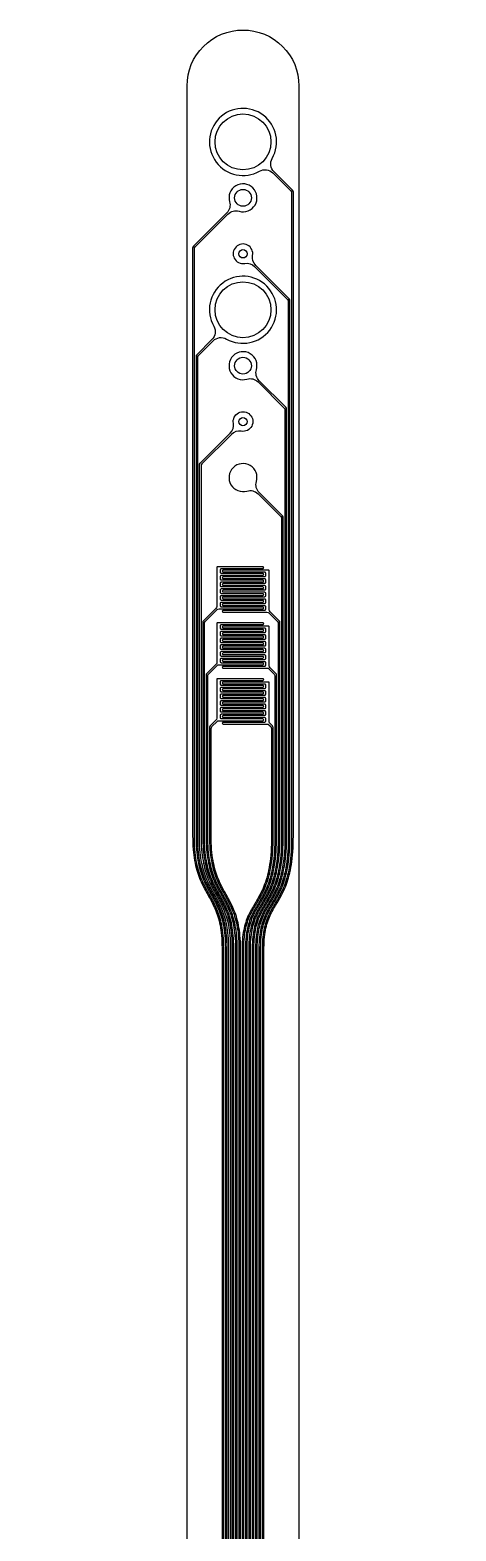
# Model space of a CAD drawing. Header units: millimetres. Extents: x 0 to 9.6, y 0 to 26.9.
# Drawn here: x 4.398 to 5.159, y 24.167 to 26.85 of the extents above; entities that cross this region are included whole.
import ezdxf

# ---------------------------------------------------------------- set-up
doc = ezdxf.new("R2010")
doc.units = ezdxf.units.MM
doc.header["$MEASUREMENT"] = 0
doc.layers.add('Insulation', color=112, linetype='Continuous')
doc.layers.add('Metal', color=52, linetype='Continuous')

msp = doc.modelspace()

# ---------------------------------------------------------------- linework, layer by layer
at = {"layer": 'Insulation'}
msp.add_lwpolyline([(4.398, 4.35), (4.398, 21.0887, -0.128513), (4.5259, 21.5779), (4.5506, 21.6221, 0.128513), (4.6785, 22.1113), (4.6785, 26.75, -0.414214), (4.7785, 26.85, -0.414214), (4.8785, 26.75), (4.8785, 22.1113, 0.128513), (5.0064, 21.6221), (5.0311, 21.5779, -0.128513), (5.159, 21.0887), (5.159, 4.35, 0.414214)], format="xyb", dxfattribs=at)
for centre, radius in [((4.7785, 26.65), 0.05), ((4.7785, 26.55), 0.015), ((4.7785, 26.45), 0.0075), ((4.7785, 26.35), 0.05), ((4.7785, 26.25), 0.015), ((4.7785, 26.15), 0.0075)]:
    msp.add_circle(centre, radius, dxfattribs=at)
at = {"layer": 'Metal'}
for points in [[(4.816, 21.85), (4.816, 25.2095, -0.002886), (4.816, 25.2095), (4.8161, 25.2147), (4.8162, 25.2196), (4.8165, 25.2243), (4.8169, 25.2288), (4.8174, 25.2331), (4.818, 25.2371), (4.8187, 25.241), (4.8195, 25.2448), (4.8203, 25.2483), (4.8213, 25.2517), (4.8223, 25.255), (4.8234, 25.2581), (4.8245, 25.2612), (4.8257, 25.2641), (4.827, 25.267), (4.8283, 25.2697), (4.8296, 25.2724), (4.831, 25.2751), (4.8324, 25.2777), (4.8339, 25.2802), (4.8354, 25.2828), (4.8369, 25.2853), (4.8384, 25.2879), (4.8399, 25.2905), (4.8415, 25.2931), (4.843, 25.2957), (4.8446, 25.2984), (4.8461, 25.3011), (4.8476, 25.304), (4.8491, 25.3069), (4.8506, 25.3099), (4.8521, 25.313), (4.8535, 25.3163), (4.8549, 25.3197), (4.8562, 25.3232), (4.8575, 25.3269), (4.8588, 25.3308), (4.86, 25.3348), (4.8611, 25.3391), (4.8622, 25.3435), (4.8632, 25.3482), (4.8642, 25.3531), (4.865, 25.3582), (4.8658, 25.3636), (4.8665, 25.3693), (4.8671, 25.3752), (4.8676, 25.3815), (4.868, 25.388), (4.8683, 25.3948), (4.8684, 25.402, 0.004151), (4.8684, 25.402), (4.8685, 25.4095), (4.8685, 26.5601, 0.198912), (4.867, 26.5636), (4.834, 26.5966, -0.336586), (4.8308, 26.6205, 7.304967), (4.808, 26.5977, -0.336586), (4.8319, 26.5945), (4.864, 26.5623, -0.198912), (4.8655, 26.5588), (4.8655, 25.4095), (4.8654, 25.402, -0.004151), (4.8654, 25.402), (4.8653, 25.3948), (4.865, 25.388), (4.8646, 25.3815), (4.8641, 25.3752), (4.8635, 25.3693), (4.8628, 25.3636), (4.862, 25.3582), (4.8612, 25.3531), (4.8602, 25.3482), (4.8592, 25.3435), (4.8581, 25.3391), (4.857, 25.3348), (4.8558, 25.3308), (4.8545, 25.3269), (4.8532, 25.3232), (4.8519, 25.3197), (4.8505, 25.3163), (4.8491, 25.313), (4.8476, 25.3099), (4.8461, 25.3069), (4.8446, 25.304), (4.8431, 25.3011), (4.8416, 25.2984), (4.84, 25.2957), (4.8385, 25.2931), (4.8369, 25.2905), (4.8354, 25.2879), (4.8339, 25.2853), (4.8324, 25.2828), (4.8309, 25.2802), (4.8294, 25.2777), (4.828, 25.2751), (4.8266, 25.2724), (4.8253, 25.2697), (4.824, 25.267), (4.8227, 25.2641), (4.8215, 25.2612), (4.8204, 25.2581), (4.8193, 25.255), (4.8183, 25.2517), (4.8173, 25.2483), (4.8165, 25.2448), (4.8157, 25.241), (4.815, 25.2371), (4.8144, 25.2331), (4.8139, 25.2288), (4.8135, 25.2243), (4.8132, 25.2196), (4.8131, 25.2147), (4.813, 25.2095, 0.002886), (4.813, 25.2095), (4.813, 21.85, 0.003996)], [(4.744, 21.85), (4.744, 25.2095, 0.002558), (4.744, 25.2095), (4.7439, 25.2153), (4.7438, 25.2209), (4.7435, 25.2263), (4.7431, 25.2314), (4.7426, 25.2363), (4.742, 25.241), (4.7413, 25.2455), (4.7405, 25.2498), (4.7397, 25.2539), (4.7387, 25.2578), (4.7377, 25.2616), (4.7366, 25.2653), (4.7355, 25.2688), (4.7343, 25.2722), (4.733, 25.2755), (4.7317, 25.2787), (4.7304, 25.2818), (4.729, 25.2848), (4.7276, 25.2877), (4.7261, 25.2906), (4.7246, 25.2934), (4.7231, 25.2962), (4.7216, 25.299), (4.7201, 25.3017), (4.7185, 25.3045), (4.717, 25.3072), (4.7154, 25.31), (4.7139, 25.3128), (4.7124, 25.3156), (4.7109, 25.3185), (4.7094, 25.3215), (4.7079, 25.3245), (4.7065, 25.3276), (4.7051, 25.3308), (4.7038, 25.3341), (4.7025, 25.3375), (4.7012, 25.341), (4.7, 25.3447), (4.6989, 25.3485), (4.6978, 25.3524), (4.6968, 25.3566), (4.6958, 25.3609), (4.695, 25.3654), (4.6942, 25.3701), (4.6935, 25.375), (4.6929, 25.3801), (4.6924, 25.3855), (4.692, 25.3911), (4.6917, 25.397), (4.6916, 25.4031), (4.6915, 25.4095, -0.002334), (4.6915, 25.4095), (4.6915, 26.4588, -0.198912), (4.693, 26.4623), (4.7516, 26.521, -0.274787), (4.7714, 26.526, 3.931704), (4.7545, 26.5429, -0.274787), (4.7495, 26.5231), (4.69, 26.4636, 0.198912), (4.6885, 26.4601), (4.6885, 25.4095, 0.002334), (4.6885, 25.4095), (4.6886, 25.4031), (4.6887, 25.397), (4.689, 25.3911), (4.6894, 25.3855), (4.6899, 25.3801), (4.6905, 25.375), (4.6912, 25.3701), (4.692, 25.3654), (4.6928, 25.3609), (4.6938, 25.3566), (4.6948, 25.3524), (4.6959, 25.3485), (4.697, 25.3447), (4.6982, 25.341), (4.6995, 25.3375), (4.7008, 25.3341), (4.7021, 25.3308), (4.7035, 25.3276), (4.7049, 25.3245), (4.7064, 25.3215), (4.7079, 25.3185), (4.7094, 25.3156), (4.7109, 25.3128), (4.7124, 25.31), (4.714, 25.3072), (4.7155, 25.3045), (4.7171, 25.3017), (4.7186, 25.299), (4.7201, 25.2962), (4.7216, 25.2934), (4.7231, 25.2906), (4.7246, 25.2877), (4.726, 25.2848), (4.7274, 25.2818), (4.7287, 25.2787), (4.73, 25.2755), (4.7313, 25.2722), (4.7325, 25.2688), (4.7336, 25.2653), (4.7347, 25.2616), (4.7357, 25.2578), (4.7367, 25.2539), (4.7375, 25.2498), (4.7383, 25.2455), (4.739, 25.241), (4.7396, 25.2363), (4.7401, 25.2314), (4.7405, 25.2263), (4.7408, 25.2209), (4.7409, 25.2153), (4.741, 25.2095, -0.002558), (4.741, 25.2095), (4.741, 21.85, -0.004287)], [(4.81, 21.85), (4.81, 25.2095, -0.002886), (4.81, 25.2095), (4.8101, 25.2147), (4.8102, 25.2196), (4.8105, 25.2243), (4.8109, 25.2288), (4.8114, 25.2331), (4.812, 25.2371), (4.8127, 25.241), (4.8135, 25.2448), (4.8143, 25.2483), (4.8153, 25.2517), (4.8163, 25.255), (4.8174, 25.2581), (4.8185, 25.2612), (4.8197, 25.2641), (4.821, 25.267), (4.8223, 25.2697), (4.8236, 25.2724), (4.825, 25.2751), (4.8264, 25.2777), (4.8279, 25.2802), (4.8294, 25.2828), (4.8309, 25.2853), (4.8324, 25.2879), (4.8339, 25.2905), (4.8355, 25.2931), (4.837, 25.2957), (4.8386, 25.2984), (4.8401, 25.3011), (4.8416, 25.304), (4.8431, 25.3069), (4.8446, 25.3099), (4.8461, 25.313), (4.8475, 25.3163), (4.8489, 25.3197), (4.8502, 25.3232), (4.8515, 25.3269), (4.8528, 25.3308), (4.854, 25.3348), (4.8551, 25.3391), (4.8562, 25.3435), (4.8572, 25.3482), (4.8582, 25.3531), (4.859, 25.3582), (4.8598, 25.3636), (4.8605, 25.3693), (4.8611, 25.3752), (4.8616, 25.3815), (4.862, 25.388), (4.8623, 25.3948), (4.8624, 25.402, 0.004151), (4.8624, 25.402), (4.8625, 25.4095), (4.8625, 26.3661, 0.198912), (4.861, 26.3696), (4.8013, 26.4293, -0.244777), (4.7957, 26.447, 3.173236), (4.7815, 26.4328, -0.244777), (4.7992, 26.4272), (4.858, 26.3683, -0.198912), (4.8595, 26.3648), (4.8595, 25.4095), (4.8594, 25.402, -0.004151), (4.8594, 25.402), (4.8593, 25.3948), (4.859, 25.388), (4.8586, 25.3815), (4.8581, 25.3752), (4.8575, 25.3693), (4.8568, 25.3636), (4.856, 25.3582), (4.8552, 25.3531), (4.8542, 25.3482), (4.8532, 25.3435), (4.8521, 25.3391), (4.851, 25.3348), (4.8498, 25.3308), (4.8485, 25.3269), (4.8472, 25.3232), (4.8459, 25.3197), (4.8445, 25.3163), (4.8431, 25.313), (4.8416, 25.3099), (4.8401, 25.3069), (4.8386, 25.304), (4.8371, 25.3011), (4.8356, 25.2984), (4.834, 25.2957), (4.8325, 25.2931), (4.8309, 25.2905), (4.8294, 25.2879), (4.8279, 25.2853), (4.8264, 25.2828), (4.8249, 25.2802), (4.8234, 25.2777), (4.822, 25.2751), (4.8206, 25.2724), (4.8193, 25.2697), (4.818, 25.267), (4.8167, 25.2641), (4.8155, 25.2612), (4.8144, 25.2581), (4.8133, 25.255), (4.8123, 25.2517), (4.8113, 25.2483), (4.8105, 25.2448), (4.8097, 25.241), (4.809, 25.2371), (4.8084, 25.2331), (4.8079, 25.2288), (4.8075, 25.2243), (4.8072, 25.2196), (4.8071, 25.2147), (4.807, 25.2095, 0.002886), (4.807, 25.2095), (4.807, 21.85, 0.003301)], [(4.75, 21.85), (4.75, 25.2095, 0.002558), (4.75, 25.2095), (4.7499, 25.2153), (4.7498, 25.2209), (4.7495, 25.2263), (4.7491, 25.2314), (4.7486, 25.2363), (4.748, 25.241), (4.7473, 25.2455), (4.7465, 25.2498), (4.7457, 25.2539), (4.7447, 25.2578), (4.7437, 25.2616), (4.7426, 25.2653), (4.7415, 25.2688), (4.7403, 25.2722), (4.739, 25.2755), (4.7377, 25.2787), (4.7364, 25.2818), (4.735, 25.2848), (4.7336, 25.2877), (4.7321, 25.2906), (4.7306, 25.2934), (4.7291, 25.2962), (4.7276, 25.299), (4.7261, 25.3017), (4.7245, 25.3045), (4.723, 25.3072), (4.7214, 25.31), (4.7199, 25.3128), (4.7184, 25.3156), (4.7169, 25.3185), (4.7154, 25.3215), (4.7139, 25.3245), (4.7125, 25.3276), (4.7111, 25.3308), (4.7098, 25.3341), (4.7085, 25.3375), (4.7072, 25.341), (4.706, 25.3447), (4.7049, 25.3485), (4.7038, 25.3524), (4.7028, 25.3566), (4.7018, 25.3609), (4.701, 25.3654), (4.7002, 25.3701), (4.6995, 25.375), (4.6989, 25.3801), (4.6984, 25.3855), (4.698, 25.3911), (4.6977, 25.397), (4.6976, 25.4031), (4.6975, 25.4095, -0.002334), (4.6975, 25.4095), (4.6975, 26.2648, -0.198912), (4.699, 26.2683), (4.7251, 26.2945, -0.336586), (4.749, 26.2977, 7.304967), (4.7262, 26.3205, -0.336586), (4.723, 26.2966), (4.696, 26.2696, 0.198912), (4.6945, 26.2661), (4.6945, 25.4095, 0.002334), (4.6945, 25.4095), (4.6946, 25.4031), (4.6947, 25.397), (4.695, 25.3911), (4.6954, 25.3855), (4.6959, 25.3801), (4.6965, 25.375), (4.6972, 25.3701), (4.698, 25.3654), (4.6988, 25.3609), (4.6998, 25.3566), (4.7008, 25.3524), (4.7019, 25.3485), (4.703, 25.3447), (4.7042, 25.341), (4.7055, 25.3375), (4.7068, 25.3341), (4.7081, 25.3308), (4.7095, 25.3276), (4.7109, 25.3245), (4.7124, 25.3215), (4.7139, 25.3185), (4.7154, 25.3156), (4.7169, 25.3128), (4.7184, 25.31), (4.72, 25.3072), (4.7215, 25.3045), (4.7231, 25.3017), (4.7246, 25.299), (4.7261, 25.2962), (4.7276, 25.2934), (4.7291, 25.2906), (4.7306, 25.2877), (4.732, 25.2848), (4.7334, 25.2818), (4.7347, 25.2787), (4.736, 25.2755), (4.7373, 25.2722), (4.7385, 25.2688), (4.7396, 25.2653), (4.7407, 25.2616), (4.7417, 25.2578), (4.7427, 25.2539), (4.7435, 25.2498), (4.7443, 25.2455), (4.745, 25.241), (4.7456, 25.2363), (4.7461, 25.2314), (4.7465, 25.2263), (4.7468, 25.2209), (4.7469, 25.2153), (4.747, 25.2095, -0.002558), (4.747, 25.2095), (4.747, 21.85, -0.003697)], [(4.804, 21.85), (4.804, 25.2095, -0.002886), (4.804, 25.2095), (4.8041, 25.2147), (4.8042, 25.2196), (4.8045, 25.2243), (4.8049, 25.2288), (4.8054, 25.2331), (4.806, 25.2371), (4.8067, 25.241), (4.8075, 25.2448), (4.8083, 25.2483), (4.8093, 25.2517), (4.8103, 25.255), (4.8114, 25.2581), (4.8125, 25.2612), (4.8137, 25.2641), (4.815, 25.267), (4.8163, 25.2697), (4.8176, 25.2724), (4.819, 25.2751), (4.8204, 25.2777), (4.8219, 25.2802), (4.8234, 25.2828), (4.8249, 25.2853), (4.8264, 25.2879), (4.8279, 25.2905), (4.8295, 25.2931), (4.831, 25.2957), (4.8326, 25.2984), (4.8341, 25.3011), (4.8356, 25.304), (4.8371, 25.3069), (4.8386, 25.3099), (4.8401, 25.313), (4.8415, 25.3163), (4.8429, 25.3197), (4.8442, 25.3232), (4.8455, 25.3269), (4.8468, 25.3308), (4.848, 25.3348), (4.8491, 25.3391), (4.8502, 25.3435), (4.8512, 25.3482), (4.8522, 25.3531), (4.853, 25.3582), (4.8538, 25.3636), (4.8545, 25.3693), (4.8551, 25.3752), (4.8556, 25.3815), (4.856, 25.388), (4.8563, 25.3948), (4.8564, 25.402, 0.004151), (4.8564, 25.402), (4.8565, 25.4095), (4.8565, 26.1721, 0.198912), (4.855, 26.1756), (4.8075, 26.2231, -0.274787), (4.8025, 26.2429, 3.931704), (4.7856, 26.226, -0.274787), (4.8054, 26.221), (4.852, 26.1743, -0.198912), (4.8535, 26.1708), (4.8535, 25.4095), (4.8534, 25.402, -0.004151), (4.8534, 25.402), (4.8533, 25.3948), (4.853, 25.388), (4.8526, 25.3815), (4.8521, 25.3752), (4.8515, 25.3693), (4.8508, 25.3636), (4.85, 25.3582), (4.8492, 25.3531), (4.8482, 25.3482), (4.8472, 25.3435), (4.8461, 25.3391), (4.845, 25.3348), (4.8438, 25.3308), (4.8425, 25.3269), (4.8412, 25.3232), (4.8399, 25.3197), (4.8385, 25.3163), (4.8371, 25.313), (4.8356, 25.3099), (4.8341, 25.3069), (4.8326, 25.304), (4.8311, 25.3011), (4.8296, 25.2984), (4.828, 25.2957), (4.8265, 25.2931), (4.8249, 25.2905), (4.8234, 25.2879), (4.8219, 25.2853), (4.8204, 25.2828), (4.8189, 25.2802), (4.8174, 25.2777), (4.816, 25.2751), (4.8146, 25.2724), (4.8133, 25.2697), (4.812, 25.267), (4.8107, 25.2641), (4.8095, 25.2612), (4.8084, 25.2581), (4.8073, 25.255), (4.8063, 25.2517), (4.8053, 25.2483), (4.8045, 25.2448), (4.8037, 25.241), (4.803, 25.2371), (4.8024, 25.2331), (4.8019, 25.2288), (4.8015, 25.2243), (4.8012, 25.2196), (4.8011, 25.2147), (4.801, 25.2095, 0.002886), (4.801, 25.2095), (4.801, 21.85, 0.002751)], [(4.753, 21.85), (4.753, 25.2095, 0.002558), (4.753, 25.2095), (4.7529, 25.2153), (4.7528, 25.2209), (4.7525, 25.2263), (4.7521, 25.2314), (4.7516, 25.2363), (4.751, 25.241), (4.7503, 25.2455), (4.7495, 25.2498), (4.7487, 25.2539), (4.7477, 25.2578), (4.7467, 25.2616), (4.7456, 25.2653), (4.7445, 25.2688), (4.7433, 25.2722), (4.742, 25.2755), (4.7407, 25.2787), (4.7394, 25.2818), (4.738, 25.2848), (4.7366, 25.2877), (4.7351, 25.2906), (4.7336, 25.2934), (4.7321, 25.2962), (4.7306, 25.299), (4.7291, 25.3017), (4.7275, 25.3045), (4.726, 25.3072), (4.7244, 25.31), (4.7229, 25.3128), (4.7214, 25.3156), (4.7199, 25.3185), (4.7184, 25.3215), (4.7169, 25.3245), (4.7155, 25.3276), (4.7141, 25.3308), (4.7128, 25.3341), (4.7115, 25.3375), (4.7102, 25.341), (4.709, 25.3447), (4.7079, 25.3485), (4.7068, 25.3524), (4.7058, 25.3566), (4.7048, 25.3609), (4.704, 25.3654), (4.7032, 25.3701), (4.7025, 25.375), (4.7019, 25.3801), (4.7014, 25.3855), (4.701, 25.3911), (4.7007, 25.397), (4.7006, 25.4031), (4.7005, 25.4095, -0.002334), (4.7005, 25.4095), (4.7005, 26.0721, -0.198912), (4.702, 26.0756), (4.7557, 26.1293, 0.244777), (4.7613, 26.147, -3.173236), (4.7755, 26.1328, 0.244777), (4.7578, 26.1272), (4.705, 26.0743, 0.198912), (4.7035, 26.0708), (4.7035, 25.7896), (4.7035, 25.4095, 0.002334), (4.7035, 25.4095), (4.7036, 25.4031), (4.7037, 25.397), (4.704, 25.3911), (4.7044, 25.3855), (4.7049, 25.3801), (4.7055, 25.375), (4.7062, 25.3701), (4.707, 25.3654), (4.7078, 25.3609), (4.7088, 25.3566), (4.7098, 25.3524), (4.7109, 25.3485), (4.712, 25.3447), (4.7132, 25.341), (4.7145, 25.3375), (4.7158, 25.3341), (4.7171, 25.3308), (4.7185, 25.3276), (4.7199, 25.3245), (4.7214, 25.3215), (4.7229, 25.3185), (4.7244, 25.3156), (4.7259, 25.3128), (4.7274, 25.31), (4.729, 25.3072), (4.7305, 25.3045), (4.7321, 25.3017), (4.7336, 25.299), (4.7351, 25.2962), (4.7366, 25.2934), (4.7381, 25.2906), (4.7396, 25.2877), (4.741, 25.2848), (4.7424, 25.2818), (4.7437, 25.2787), (4.745, 25.2755), (4.7463, 25.2722), (4.7475, 25.2688), (4.7486, 25.2653), (4.7497, 25.2616), (4.7507, 25.2578), (4.7517, 25.2539), (4.7525, 25.2498), (4.7533, 25.2455), (4.754, 25.241), (4.7546, 25.2363), (4.7551, 25.2314), (4.7555, 25.2263), (4.7558, 25.2209), (4.7559, 25.2153), (4.756, 25.2095, -0.002558), (4.756, 25.2095), (4.756, 21.85, -0.002751)], [(4.798, 21.85), (4.798, 25.2095, -0.002886), (4.798, 25.2095), (4.7981, 25.2147), (4.7982, 25.2196), (4.7985, 25.2243), (4.7989, 25.2288), (4.7994, 25.2331), (4.8, 25.2371), (4.8007, 25.241), (4.8015, 25.2448), (4.8023, 25.2483), (4.8033, 25.2517), (4.8043, 25.255), (4.8054, 25.2581), (4.8065, 25.2612), (4.8077, 25.2641), (4.809, 25.267), (4.8103, 25.2697), (4.8116, 25.2724), (4.813, 25.2751), (4.8144, 25.2777), (4.8159, 25.2802), (4.8174, 25.2828), (4.8189, 25.2853), (4.8204, 25.2879), (4.8219, 25.2905), (4.8235, 25.2931), (4.825, 25.2957), (4.8266, 25.2984), (4.8281, 25.3011), (4.8296, 25.304), (4.8311, 25.3069), (4.8326, 25.3099), (4.8341, 25.313), (4.8355, 25.3163), (4.8369, 25.3197), (4.8382, 25.3232), (4.8395, 25.3269), (4.8408, 25.3308), (4.842, 25.3348), (4.8431, 25.3391), (4.8442, 25.3435), (4.8452, 25.3482), (4.8462, 25.3531), (4.847, 25.3582), (4.8478, 25.3636), (4.8485, 25.3693), (4.8491, 25.3752), (4.8496, 25.3815), (4.85, 25.388), (4.8503, 25.3948), (4.8504, 25.402, 0.004151), (4.8504, 25.402), (4.8505, 25.4095), (4.8505, 25.9781, 0.198912), (4.849, 25.9816), (4.8075, 26.0231, -0.274787), (4.8025, 26.0429, 3.931704), (4.7856, 26.026, -0.274787), (4.8054, 26.021), (4.846, 25.9803, -0.198912), (4.8475, 25.9768), (4.8475, 25.4095), (4.8474, 25.402, -0.004151), (4.8474, 25.402), (4.8473, 25.3948), (4.847, 25.388), (4.8466, 25.3815), (4.8461, 25.3752), (4.8455, 25.3693), (4.8448, 25.3636), (4.844, 25.3582), (4.8432, 25.3531), (4.8422, 25.3482), (4.8412, 25.3435), (4.8401, 25.3391), (4.839, 25.3348), (4.8378, 25.3308), (4.8365, 25.3269), (4.8352, 25.3232), (4.8339, 25.3197), (4.8325, 25.3163), (4.8311, 25.313), (4.8296, 25.3099), (4.8281, 25.3069), (4.8266, 25.304), (4.8251, 25.3011), (4.8236, 25.2984), (4.822, 25.2957), (4.8205, 25.2931), (4.8189, 25.2905), (4.8174, 25.2879), (4.8159, 25.2853), (4.8144, 25.2828), (4.8129, 25.2802), (4.8114, 25.2777), (4.81, 25.2751), (4.8086, 25.2724), (4.8073, 25.2697), (4.806, 25.267), (4.8047, 25.2641), (4.8035, 25.2612), (4.8024, 25.2581), (4.8013, 25.255), (4.8003, 25.2517), (4.7993, 25.2483), (4.7985, 25.2448), (4.7977, 25.241), (4.797, 25.2371), (4.7964, 25.2331), (4.7959, 25.2288), (4.7955, 25.2243), (4.7952, 25.2196), (4.7951, 25.2147), (4.795, 25.2095, 0.002886), (4.795, 25.2095), (4.795, 21.85, 0.002075)], [(4.762, 21.85), (4.762, 25.2095, 0.002558), (4.762, 25.2095), (4.7619, 25.2153), (4.7618, 25.2209), (4.7615, 25.2263), (4.7611, 25.2314), (4.7606, 25.2363), (4.76, 25.241), (4.7593, 25.2455), (4.7585, 25.2498), (4.7577, 25.2539), (4.7567, 25.2578), (4.7557, 25.2616), (4.7546, 25.2653), (4.7535, 25.2688), (4.7523, 25.2722), (4.751, 25.2755), (4.7497, 25.2787), (4.7484, 25.2818), (4.747, 25.2848), (4.7456, 25.2877), (4.7441, 25.2906), (4.7426, 25.2934), (4.7411, 25.2962), (4.7396, 25.299), (4.7381, 25.3017), (4.7365, 25.3045), (4.735, 25.3072), (4.7334, 25.31), (4.7319, 25.3128), (4.7304, 25.3156), (4.7289, 25.3185), (4.7274, 25.3215), (4.7259, 25.3245), (4.7245, 25.3276), (4.7231, 25.3308), (4.7218, 25.3341), (4.7205, 25.3375), (4.7192, 25.341), (4.718, 25.3447), (4.7169, 25.3485), (4.7158, 25.3524), (4.7148, 25.3566), (4.7138, 25.3609), (4.713, 25.3654), (4.7122, 25.3701), (4.7115, 25.375), (4.7109, 25.3801), (4.7104, 25.3855), (4.71, 25.3911), (4.7097, 25.397), (4.7096, 25.4031), (4.7095, 25.4095, -0.002334), (4.7095, 25.4095), (4.7095, 25.6956), (4.7095, 25.7893, -0.198912), (4.711, 25.7928), (4.7322, 25.814, -0.198912), (4.7357, 25.8155), (4.7385, 25.8155), (4.814, 25.8155, 0.414214), (4.8155, 25.817), (4.8155, 25.817, 0.414214), (4.814, 25.8185), (4.74, 25.8185, -0.414214), (4.7385, 25.82), (4.7385, 25.826, -0.414214), (4.74, 25.8275), (4.814, 25.8275, 0.414214), (4.8155, 25.829), (4.8155, 25.829, 0.414214), (4.814, 25.8305), (4.74, 25.8305, -0.414214), (4.7385, 25.832), (4.7385, 25.838, -0.414214), (4.74, 25.8395), (4.814, 25.8395, 0.414214), (4.8155, 25.841, 0.414214), (4.814, 25.8425), (4.74, 25.8425, -0.414214), (4.7385, 25.844), (4.7385, 25.85, -0.414214), (4.74, 25.8515), (4.814, 25.8515, 0.414214), (4.8155, 25.853), (4.8155, 25.853, 0.414214), (4.814, 25.8545), (4.74, 25.8545, -0.414214), (4.7385, 25.856), (4.7385, 25.862, -0.414214), (4.74, 25.8635), (4.814, 25.8635, 0.414214), (4.8155, 25.865), (4.8155, 25.865, 0.414214), (4.814, 25.8665), (4.74, 25.8665, -0.414214), (4.7385, 25.868), (4.7385, 25.874, -0.414214), (4.74, 25.8755), (4.814, 25.8755, 0.414214), (4.8155, 25.877), (4.8155, 25.877, 0.414214), (4.814, 25.8785), (4.74, 25.8785, -0.414214), (4.7385, 25.88), (4.7385, 25.886, -0.414214), (4.74, 25.8875), (4.814, 25.8875, 0.414214), (4.8155, 25.889), (4.8155, 25.889, 0.414214), (4.814, 25.8905), (4.7385, 25.8905), (4.733, 25.8905, 0.414214), (4.7315, 25.889), (4.7315, 25.8197, -0.198912), (4.73, 25.8162), (4.708, 25.7941, 0.198912), (4.7065, 25.7906), (4.7065, 25.4095, 0.002334), (4.7065, 25.4095), (4.7066, 25.4031), (4.7067, 25.397), (4.707, 25.3911), (4.7074, 25.3855), (4.7079, 25.3801), (4.7085, 25.375), (4.7092, 25.3701), (4.71, 25.3654), (4.7108, 25.3609), (4.7118, 25.3566), (4.7128, 25.3524), (4.7139, 25.3485), (4.715, 25.3447), (4.7162, 25.341), (4.7175, 25.3375), (4.7188, 25.3341), (4.7201, 25.3308), (4.7215, 25.3276), (4.7229, 25.3245), (4.7244, 25.3215), (4.7259, 25.3185), (4.7274, 25.3156), (4.7289, 25.3128), (4.7304, 25.31), (4.732, 25.3072), (4.7335, 25.3045), (4.7351, 25.3017), (4.7366, 25.299), (4.7381, 25.2962), (4.7396, 25.2934), (4.7411, 25.2906), (4.7426, 25.2877), (4.744, 25.2848), (4.7454, 25.2818), (4.7467, 25.2787), (4.748, 25.2755), (4.7493, 25.2722), (4.7505, 25.2688), (4.7516, 25.2653), (4.7527, 25.2616), (4.7537, 25.2578), (4.7547, 25.2539), (4.7555, 25.2498), (4.7563, 25.2455), (4.757, 25.241), (4.7576, 25.2363), (4.7581, 25.2314), (4.7585, 25.2263), (4.7588, 25.2209), (4.7589, 25.2153), (4.759, 25.2095, -0.002558), (4.759, 25.2095), (4.759, 21.85, -0.002417)], [(4.792, 21.85), (4.792, 25.2095, -0.002886), (4.792, 25.2095), (4.7921, 25.2147), (4.7922, 25.2196), (4.7925, 25.2243), (4.7929, 25.2288), (4.7934, 25.2331), (4.794, 25.2371), (4.7947, 25.241), (4.7955, 25.2448), (4.7963, 25.2483), (4.7973, 25.2517), (4.7983, 25.255), (4.7994, 25.2581), (4.8005, 25.2612), (4.8017, 25.2641), (4.803, 25.267), (4.8043, 25.2697), (4.8056, 25.2724), (4.807, 25.2751), (4.8084, 25.2777), (4.8099, 25.2802), (4.8114, 25.2828), (4.8129, 25.2853), (4.8144, 25.2879), (4.8159, 25.2905), (4.8175, 25.2931), (4.819, 25.2957), (4.8206, 25.2984), (4.8221, 25.3011), (4.8236, 25.304), (4.8251, 25.3069), (4.8266, 25.3099), (4.8281, 25.313), (4.8295, 25.3163), (4.8309, 25.3197), (4.8322, 25.3232), (4.8335, 25.3269), (4.8348, 25.3308), (4.836, 25.3348), (4.8371, 25.3391), (4.8382, 25.3435), (4.8392, 25.3482), (4.8402, 25.3531), (4.841, 25.3582), (4.8418, 25.3636), (4.8425, 25.3693), (4.8431, 25.3752), (4.8436, 25.3815), (4.844, 25.388), (4.8443, 25.3948), (4.8444, 25.402, 0.004151), (4.8444, 25.402), (4.8445, 25.4095), (4.8445, 25.7906, 0.198912), (4.843, 25.7941), (4.827, 25.8102, -0.198912), (4.8255, 25.8137), (4.8255, 25.883, 0.414214), (4.824, 25.8845), (4.8185, 25.8845), (4.743, 25.8845, 0.414214), (4.7415, 25.883), (4.7415, 25.883, 0.414214), (4.743, 25.8815), (4.817, 25.8815, -0.414214), (4.8185, 25.88), (4.8185, 25.874, -0.414214), (4.817, 25.8725), (4.743, 25.8725, 0.414214), (4.7415, 25.871, 0.414214), (4.743, 25.8695), (4.817, 25.8695, -0.414214), (4.8185, 25.868), (4.8185, 25.862, -0.414214), (4.817, 25.8605), (4.743, 25.8605, 0.414214), (4.7415, 25.859, 0.414214), (4.743, 25.8575), (4.817, 25.8575, -0.414214), (4.8185, 25.856), (4.8185, 25.85, -0.414214), (4.817, 25.8485), (4.743, 25.8485, 0.414214), (4.7415, 25.847), (4.7415, 25.847, 0.414214), (4.743, 25.8455), (4.817, 25.8455, -0.414214), (4.8185, 25.844), (4.8185, 25.838, -0.414214), (4.817, 25.8365), (4.743, 25.8365, 0.414214), (4.7415, 25.835, 0.414214), (4.743, 25.8335), (4.817, 25.8335, -0.414214), (4.8185, 25.832), (4.8185, 25.826, -0.414214), (4.817, 25.8245), (4.743, 25.8245, 0.414214), (4.7415, 25.823), (4.7415, 25.823, 0.414214), (4.743, 25.8215), (4.817, 25.8215, -0.414214), (4.8185, 25.82), (4.8185, 25.814, -0.414214), (4.817, 25.8125), (4.743, 25.8125, 0.414214), (4.7415, 25.811), (4.7415, 25.811, 0.414214), (4.743, 25.8095), (4.8185, 25.8095), (4.8213, 25.8095, -0.198912), (4.8248, 25.808), (4.84, 25.7928, -0.198912), (4.8415, 25.7893), (4.8415, 25.4095), (4.8414, 25.402, -0.004151), (4.8414, 25.402), (4.8413, 25.3948), (4.841, 25.388), (4.8406, 25.3815), (4.8401, 25.3752), (4.8395, 25.3693), (4.8388, 25.3636), (4.838, 25.3582), (4.8372, 25.3531), (4.8362, 25.3482), (4.8352, 25.3435), (4.8341, 25.3391), (4.833, 25.3348), (4.8318, 25.3308), (4.8305, 25.3269), (4.8292, 25.3232), (4.8279, 25.3197), (4.8265, 25.3163), (4.8251, 25.313), (4.8236, 25.3099), (4.8221, 25.3069), (4.8206, 25.304), (4.8191, 25.3011), (4.8176, 25.2984), (4.816, 25.2957), (4.8145, 25.2931), (4.8129, 25.2905), (4.8114, 25.2879), (4.8099, 25.2853), (4.8084, 25.2828), (4.8069, 25.2802), (4.8054, 25.2777), (4.804, 25.2751), (4.8026, 25.2724), (4.8013, 25.2697), (4.8, 25.267), (4.7987, 25.2641), (4.7975, 25.2612), (4.7964, 25.2581), (4.7953, 25.255), (4.7943, 25.2517), (4.7933, 25.2483), (4.7925, 25.2448), (4.7917, 25.241), (4.791, 25.2371), (4.7904, 25.2331), (4.7899, 25.2288), (4.7895, 25.2243), (4.7892, 25.2196), (4.7891, 25.2147), (4.789, 25.2095, 0.002886), (4.789, 25.2095), (4.789, 21.85, 0.001359)], [(4.768, 21.85), (4.768, 25.2095, 0.002558), (4.768, 25.2095), (4.7679, 25.2153), (4.7678, 25.2209), (4.7675, 25.2263), (4.7671, 25.2314), (4.7666, 25.2363), (4.766, 25.241), (4.7653, 25.2455), (4.7645, 25.2498), (4.7637, 25.2539), (4.7627, 25.2578), (4.7617, 25.2616), (4.7606, 25.2653), (4.7595, 25.2688), (4.7583, 25.2722), (4.757, 25.2755), (4.7557, 25.2787), (4.7544, 25.2818), (4.753, 25.2848), (4.7516, 25.2877), (4.7501, 25.2906), (4.7486, 25.2934), (4.7471, 25.2962), (4.7456, 25.299), (4.7441, 25.3017), (4.7425, 25.3045), (4.741, 25.3072), (4.7394, 25.31), (4.7379, 25.3128), (4.7364, 25.3156), (4.7349, 25.3185), (4.7334, 25.3215), (4.7319, 25.3245), (4.7305, 25.3276), (4.7291, 25.3308), (4.7278, 25.3341), (4.7265, 25.3375), (4.7252, 25.341), (4.724, 25.3447), (4.7229, 25.3485), (4.7218, 25.3524), (4.7208, 25.3566), (4.7198, 25.3609), (4.719, 25.3654), (4.7182, 25.3701), (4.7175, 25.375), (4.7169, 25.3801), (4.7164, 25.3855), (4.716, 25.3911), (4.7157, 25.397), (4.7156, 25.4031), (4.7155, 25.4095, -0.002334), (4.7155, 25.4095), (4.7155, 25.6016), (4.7155, 25.6953, -0.198912), (4.717, 25.6988), (4.7322, 25.714, -0.198912), (4.7357, 25.7155), (4.7385, 25.7155), (4.814, 25.7155, 0.414214), (4.8155, 25.717), (4.8155, 25.717, 0.414214), (4.814, 25.7185), (4.74, 25.7185, -0.414214), (4.7385, 25.72), (4.7385, 25.726, -0.414214), (4.74, 25.7275), (4.814, 25.7275, 0.414214), (4.8155, 25.729), (4.8155, 25.729, 0.414214), (4.814, 25.7305), (4.74, 25.7305, -0.414214), (4.7385, 25.732), (4.7385, 25.738, -0.414214), (4.74, 25.7395), (4.814, 25.7395, 0.414214), (4.8155, 25.741, 0.414214), (4.814, 25.7425), (4.74, 25.7425, -0.414214), (4.7385, 25.744), (4.7385, 25.75, -0.414214), (4.74, 25.7515), (4.814, 25.7515, 0.414214), (4.8155, 25.753), (4.8155, 25.753, 0.414214), (4.814, 25.7545), (4.74, 25.7545, -0.414214), (4.7385, 25.756), (4.7385, 25.762, -0.414214), (4.74, 25.7635), (4.814, 25.7635, 0.414214), (4.8155, 25.765), (4.8155, 25.765, 0.414214), (4.814, 25.7665), (4.74, 25.7665, -0.414214), (4.7385, 25.768), (4.7385, 25.774, -0.414214), (4.74, 25.7755), (4.814, 25.7755, 0.414214), (4.8155, 25.777), (4.8155, 25.777, 0.414214), (4.814, 25.7785), (4.74, 25.7785, -0.414214), (4.7385, 25.78), (4.7385, 25.786, -0.414214), (4.74, 25.7875), (4.814, 25.7875, 0.414214), (4.8155, 25.789), (4.8155, 25.789, 0.414214), (4.814, 25.7905), (4.7385, 25.7905), (4.733, 25.7905, 0.414214), (4.7315, 25.789), (4.7315, 25.7176), (4.714, 25.7001, 0.198912), (4.7125, 25.6966), (4.7125, 25.4095, 0.002334), (4.7125, 25.4095), (4.7126, 25.4031), (4.7127, 25.397), (4.713, 25.3911), (4.7134, 25.3855), (4.7139, 25.3801), (4.7145, 25.375), (4.7152, 25.3701), (4.716, 25.3654), (4.7168, 25.3609), (4.7178, 25.3566), (4.7188, 25.3524), (4.7199, 25.3485), (4.721, 25.3447), (4.7222, 25.341), (4.7235, 25.3375), (4.7248, 25.3341), (4.7261, 25.3308), (4.7275, 25.3276), (4.7289, 25.3245), (4.7304, 25.3215), (4.7319, 25.3185), (4.7334, 25.3156), (4.7349, 25.3128), (4.7364, 25.31), (4.738, 25.3072), (4.7395, 25.3045), (4.7411, 25.3017), (4.7426, 25.299), (4.7441, 25.2962), (4.7456, 25.2934), (4.7471, 25.2906), (4.7486, 25.2877), (4.75, 25.2848), (4.7514, 25.2818), (4.7527, 25.2787), (4.754, 25.2755), (4.7553, 25.2722), (4.7565, 25.2688), (4.7576, 25.2653), (4.7587, 25.2616), (4.7597, 25.2578), (4.7607, 25.2539), (4.7615, 25.2498), (4.7623, 25.2455), (4.763, 25.241), (4.7636, 25.2363), (4.7641, 25.2314), (4.7645, 25.2263), (4.7648, 25.2209), (4.7649, 25.2153), (4.765, 25.2095, -0.002558), (4.765, 25.2095), (4.765, 21.85, -0.001722)], [(4.786, 21.85), (4.786, 25.2095, -0.002886), (4.786, 25.2095), (4.7861, 25.2147), (4.7862, 25.2196), (4.7865, 25.2243), (4.7869, 25.2288), (4.7874, 25.2331), (4.788, 25.2371), (4.7887, 25.241), (4.7895, 25.2448), (4.7903, 25.2483), (4.7913, 25.2517), (4.7923, 25.255), (4.7934, 25.2581), (4.7945, 25.2612), (4.7957, 25.2641), (4.797, 25.267), (4.7983, 25.2697), (4.7996, 25.2724), (4.801, 25.2751), (4.8024, 25.2777), (4.8039, 25.2802), (4.8054, 25.2828), (4.8069, 25.2853), (4.8084, 25.2879), (4.8099, 25.2905), (4.8115, 25.2931), (4.813, 25.2957), (4.8146, 25.2984), (4.8161, 25.3011), (4.8176, 25.304), (4.8191, 25.3069), (4.8206, 25.3099), (4.8221, 25.313), (4.8235, 25.3163), (4.8249, 25.3197), (4.8262, 25.3232), (4.8275, 25.3269), (4.8288, 25.3308), (4.83, 25.3348), (4.8311, 25.3391), (4.8322, 25.3435), (4.8332, 25.3482), (4.8342, 25.3531), (4.835, 25.3582), (4.8358, 25.3636), (4.8365, 25.3693), (4.8371, 25.3752), (4.8376, 25.3815), (4.838, 25.388), (4.8383, 25.3948), (4.8384, 25.402, 0.004151), (4.8384, 25.402), (4.8385, 25.4095), (4.8385, 25.6966, 0.198912), (4.837, 25.7001), (4.827, 25.7102, -0.198912), (4.8255, 25.7137), (4.8255, 25.783, 0.414214), (4.824, 25.7845), (4.8185, 25.7845), (4.743, 25.7845, 0.414214), (4.7415, 25.783), (4.7415, 25.783, 0.414214), (4.743, 25.7815), (4.817, 25.7815, -0.414214), (4.8185, 25.78), (4.8185, 25.774, -0.414214), (4.817, 25.7725), (4.743, 25.7725, 0.414214), (4.7415, 25.771, 0.414214), (4.743, 25.7695), (4.817, 25.7695, -0.414214), (4.8185, 25.768), (4.8185, 25.762, -0.414214), (4.817, 25.7605), (4.743, 25.7605, 0.414214), (4.7415, 25.759, 0.414214), (4.743, 25.7575), (4.817, 25.7575, -0.414214), (4.8185, 25.756), (4.8185, 25.75, -0.414214), (4.817, 25.7485), (4.743, 25.7485, 0.414214), (4.7415, 25.747), (4.7415, 25.747, 0.414214), (4.743, 25.7455), (4.817, 25.7455, -0.414214), (4.8185, 25.744), (4.8185, 25.738, -0.414214), (4.817, 25.7365), (4.743, 25.7365, 0.414214), (4.7415, 25.735, 0.414214), (4.743, 25.7335), (4.817, 25.7335, -0.414214), (4.8185, 25.732), (4.8185, 25.726, -0.414214), (4.817, 25.7245), (4.743, 25.7245, 0.414214), (4.7415, 25.723), (4.7415, 25.723, 0.414214), (4.743, 25.7215), (4.817, 25.7215, -0.414214), (4.8185, 25.72), (4.8185, 25.714, -0.414214), (4.817, 25.7125), (4.743, 25.7125, 0.414214), (4.7415, 25.711), (4.7415, 25.711, 0.414214), (4.743, 25.7095), (4.8185, 25.7095), (4.8213, 25.7095, -0.198912), (4.8248, 25.708), (4.834, 25.6988, -0.198912), (4.8355, 25.6953), (4.8355, 25.4095), (4.8354, 25.402, -0.004151), (4.8354, 25.402), (4.8353, 25.3948), (4.835, 25.388), (4.8346, 25.3815), (4.8341, 25.3752), (4.8335, 25.3693), (4.8328, 25.3636), (4.832, 25.3582), (4.8312, 25.3531), (4.8302, 25.3482), (4.8292, 25.3435), (4.8281, 25.3391), (4.827, 25.3348), (4.8258, 25.3308), (4.8245, 25.3269), (4.8232, 25.3232), (4.8219, 25.3197), (4.8205, 25.3163), (4.8191, 25.313), (4.8176, 25.3099), (4.8161, 25.3069), (4.8146, 25.304), (4.8131, 25.3011), (4.8116, 25.2984), (4.81, 25.2957), (4.8085, 25.2931), (4.8069, 25.2905), (4.8054, 25.2879), (4.8039, 25.2853), (4.8024, 25.2828), (4.8009, 25.2802), (4.7994, 25.2777), (4.798, 25.2751), (4.7966, 25.2724), (4.7953, 25.2697), (4.794, 25.267), (4.7927, 25.2641), (4.7915, 25.2612), (4.7904, 25.2581), (4.7893, 25.255), (4.7883, 25.2517), (4.7873, 25.2483), (4.7865, 25.2448), (4.7857, 25.241), (4.785, 25.2371), (4.7844, 25.2331), (4.7839, 25.2288), (4.7835, 25.2243), (4.7832, 25.2196), (4.7831, 25.2147), (4.783, 25.2095, 0.002886), (4.783, 25.2095), (4.783, 21.85, 0.0006)], [(4.774, 21.85), (4.774, 25.2095, 0.002558), (4.774, 25.2095), (4.7739, 25.2153), (4.7738, 25.2209), (4.7735, 25.2263), (4.7731, 25.2314), (4.7726, 25.2363), (4.772, 25.241), (4.7713, 25.2455), (4.7705, 25.2498), (4.7697, 25.2539), (4.7687, 25.2578), (4.7677, 25.2616), (4.7666, 25.2653), (4.7655, 25.2688), (4.7643, 25.2722), (4.763, 25.2755), (4.7617, 25.2787), (4.7604, 25.2818), (4.759, 25.2848), (4.7576, 25.2877), (4.7561, 25.2906), (4.7546, 25.2934), (4.7531, 25.2962), (4.7516, 25.299), (4.7501, 25.3017), (4.7485, 25.3045), (4.747, 25.3072), (4.7454, 25.31), (4.7439, 25.3128), (4.7424, 25.3156), (4.7409, 25.3185), (4.7394, 25.3215), (4.7379, 25.3245), (4.7365, 25.3276), (4.7351, 25.3308), (4.7338, 25.3341), (4.7325, 25.3375), (4.7312, 25.341), (4.73, 25.3447), (4.7289, 25.3485), (4.7278, 25.3524), (4.7268, 25.3566), (4.7258, 25.3609), (4.725, 25.3654), (4.7242, 25.3701), (4.7235, 25.375), (4.7229, 25.3801), (4.7224, 25.3855), (4.722, 25.3911), (4.7217, 25.397), (4.7216, 25.4031), (4.7215, 25.4095, -0.002334), (4.7215, 25.4095), (4.7215, 25.6013, -0.198912), (4.723, 25.6048), (4.7322, 25.614, -0.198912), (4.7357, 25.6155), (4.7385, 25.6155), (4.814, 25.6155, 0.414214), (4.8155, 25.617), (4.8155, 25.617, 0.414214), (4.814, 25.6185), (4.74, 25.6185, -0.414214), (4.7385, 25.62), (4.7385, 25.626, -0.414214), (4.74, 25.6275), (4.814, 25.6275, 0.414214), (4.8155, 25.629), (4.8155, 25.629, 0.414214), (4.814, 25.6305), (4.74, 25.6305, -0.414214), (4.7385, 25.632), (4.7385, 25.638, -0.414214), (4.74, 25.6395), (4.814, 25.6395, 0.414214), (4.8155, 25.641, 0.414214), (4.814, 25.6425), (4.74, 25.6425, -0.414214), (4.7385, 25.644), (4.7385, 25.65, -0.414214), (4.74, 25.6515), (4.814, 25.6515, 0.414214), (4.8155, 25.653), (4.8155, 25.653, 0.414214), (4.814, 25.6545), (4.74, 25.6545, -0.414214), (4.7385, 25.656), (4.7385, 25.662, -0.414214), (4.74, 25.6635), (4.814, 25.6635, 0.414214), (4.8155, 25.665), (4.8155, 25.665, 0.414214), (4.814, 25.6665), (4.74, 25.6665, -0.414214), (4.7385, 25.668), (4.7385, 25.674, -0.414214), (4.74, 25.6755), (4.814, 25.6755, 0.414214), (4.8155, 25.677), (4.8155, 25.677, 0.414214), (4.814, 25.6785), (4.74, 25.6785, -0.414214), (4.7385, 25.68), (4.7385, 25.686, -0.414214), (4.74, 25.6875), (4.814, 25.6875, 0.414214), (4.8155, 25.689), (4.8155, 25.689, 0.414214), (4.814, 25.6905), (4.7385, 25.6905), (4.733, 25.6905, 0.414214), (4.7315, 25.689), (4.7315, 25.6197, -0.198912), (4.73, 25.6162), (4.72, 25.6061, 0.198912), (4.7185, 25.6026), (4.7185, 25.4095, 0.002334), (4.7185, 25.4095), (4.7186, 25.4031), (4.7187, 25.397), (4.719, 25.3911), (4.7194, 25.3855), (4.7199, 25.3801), (4.7205, 25.375), (4.7212, 25.3701), (4.722, 25.3654), (4.7228, 25.3609), (4.7238, 25.3566), (4.7248, 25.3524), (4.7259, 25.3485), (4.727, 25.3447), (4.7282, 25.341), (4.7295, 25.3375), (4.7308, 25.3341), (4.7321, 25.3308), (4.7335, 25.3276), (4.7349, 25.3245), (4.7364, 25.3215), (4.7379, 25.3185), (4.7394, 25.3156), (4.7409, 25.3128), (4.7424, 25.31), (4.744, 25.3072), (4.7455, 25.3045), (4.7471, 25.3017), (4.7486, 25.299), (4.7501, 25.2962), (4.7516, 25.2934), (4.7531, 25.2906), (4.7546, 25.2877), (4.756, 25.2848), (4.7574, 25.2818), (4.7587, 25.2787), (4.76, 25.2755), (4.7613, 25.2722), (4.7625, 25.2688), (4.7636, 25.2653), (4.7647, 25.2616), (4.7657, 25.2578), (4.7667, 25.2539), (4.7675, 25.2498), (4.7683, 25.2455), (4.769, 25.241), (4.7696, 25.2363), (4.7701, 25.2314), (4.7705, 25.2263), (4.7708, 25.2209), (4.7709, 25.2153), (4.771, 25.2095, -0.002558), (4.771, 25.2095), (4.771, 21.85, -0.000985)], [(4.78, 21.85), (4.78, 25.2095, -0.002886), (4.78, 25.2095), (4.7801, 25.2147), (4.7802, 25.2196), (4.7805, 25.2243), (4.7809, 25.2288), (4.7814, 25.2331), (4.782, 25.2371), (4.7827, 25.241), (4.7835, 25.2448), (4.7843, 25.2483), (4.7853, 25.2517), (4.7863, 25.255), (4.7874, 25.2581), (4.7885, 25.2612), (4.7897, 25.2641), (4.791, 25.267), (4.7923, 25.2697), (4.7936, 25.2724), (4.795, 25.2751), (4.7964, 25.2777), (4.7979, 25.2802), (4.7994, 25.2828), (4.8009, 25.2853), (4.8024, 25.2879), (4.8039, 25.2905), (4.8055, 25.2931), (4.807, 25.2957), (4.8086, 25.2984), (4.8101, 25.3011), (4.8116, 25.304), (4.8131, 25.3069), (4.8146, 25.3099), (4.8161, 25.313), (4.8175, 25.3163), (4.8189, 25.3197), (4.8202, 25.3232), (4.8215, 25.3269), (4.8228, 25.3308), (4.824, 25.3348), (4.8251, 25.3391), (4.8262, 25.3435), (4.8272, 25.3482), (4.8282, 25.3531), (4.829, 25.3582), (4.8298, 25.3636), (4.8305, 25.3693), (4.8311, 25.3752), (4.8316, 25.3815), (4.832, 25.388), (4.8323, 25.3948), (4.8324, 25.402, 0.004151), (4.8324, 25.402), (4.8325, 25.4095), (4.8325, 25.6026, 0.198912), (4.831, 25.6061), (4.827, 25.6102, -0.198912), (4.8255, 25.6137), (4.8255, 25.683, 0.414214), (4.824, 25.6845), (4.8185, 25.6845), (4.743, 25.6845, 0.414214), (4.7415, 25.683), (4.7415, 25.683, 0.414214), (4.743, 25.6815), (4.817, 25.6815, -0.414214), (4.8185, 25.68), (4.8185, 25.674, -0.414214), (4.817, 25.6725), (4.743, 25.6725, 0.414214), (4.7415, 25.671, 0.414214), (4.743, 25.6695), (4.817, 25.6695, -0.414214), (4.8185, 25.668), (4.8185, 25.662, -0.414214), (4.817, 25.6605), (4.743, 25.6605, 0.414214), (4.7415, 25.659, 0.414214), (4.743, 25.6575), (4.817, 25.6575, -0.414214), (4.8185, 25.656), (4.8185, 25.65, -0.414214), (4.817, 25.6485), (4.743, 25.6485, 0.414214), (4.7415, 25.647), (4.7415, 25.647, 0.414214), (4.743, 25.6455), (4.817, 25.6455, -0.414214), (4.8185, 25.644), (4.8185, 25.638, -0.414214), (4.817, 25.6365), (4.743, 25.6365, 0.414214), (4.7415, 25.635, 0.414214), (4.743, 25.6335), (4.817, 25.6335, -0.414214), (4.8185, 25.632), (4.8185, 25.626, -0.414214), (4.817, 25.6245), (4.743, 25.6245, 0.414214), (4.7415, 25.623), (4.7415, 25.623, 0.414214), (4.743, 25.6215), (4.817, 25.6215, -0.414214), (4.8185, 25.62), (4.8185, 25.614, -0.414214), (4.817, 25.6125), (4.743, 25.6125, 0.414214), (4.7415, 25.611), (4.7415, 25.611, 0.414214), (4.743, 25.6095), (4.8185, 25.6095), (4.8213, 25.6095, -0.198912), (4.8248, 25.608), (4.828, 25.6048, -0.198912), (4.8295, 25.6013), (4.8295, 25.4095), (4.8294, 25.402, -0.004151), (4.8294, 25.402), (4.8293, 25.3948), (4.829, 25.388), (4.8286, 25.3815), (4.8281, 25.3752), (4.8275, 25.3693), (4.8268, 25.3636), (4.826, 25.3582), (4.8252, 25.3531), (4.8242, 25.3482), (4.8232, 25.3435), (4.8221, 25.3391), (4.821, 25.3348), (4.8198, 25.3308), (4.8185, 25.3269), (4.8172, 25.3232), (4.8159, 25.3197), (4.8145, 25.3163), (4.8131, 25.313), (4.8116, 25.3099), (4.8101, 25.3069), (4.8086, 25.304), (4.8071, 25.3011), (4.8056, 25.2984), (4.804, 25.2957), (4.8025, 25.2931), (4.8009, 25.2905), (4.7994, 25.2879), (4.7979, 25.2853), (4.7964, 25.2828), (4.7949, 25.2802), (4.7934, 25.2777), (4.792, 25.2751), (4.7906, 25.2724), (4.7893, 25.2697), (4.788, 25.267), (4.7867, 25.2641), (4.7855, 25.2612), (4.7844, 25.2581), (4.7833, 25.255), (4.7823, 25.2517), (4.7813, 25.2483), (4.7805, 25.2448), (4.7797, 25.241), (4.779, 25.2371), (4.7784, 25.2331), (4.7779, 25.2288), (4.7775, 25.2243), (4.7772, 25.2196), (4.7771, 25.2147), (4.777, 25.2095, 0.002886), (4.777, 25.2095), (4.777, 21.85, -0.000203)]]:
    msp.add_lwpolyline(points, format="xyb", dxfattribs=at)

doc.saveas('drawing.dxf')
